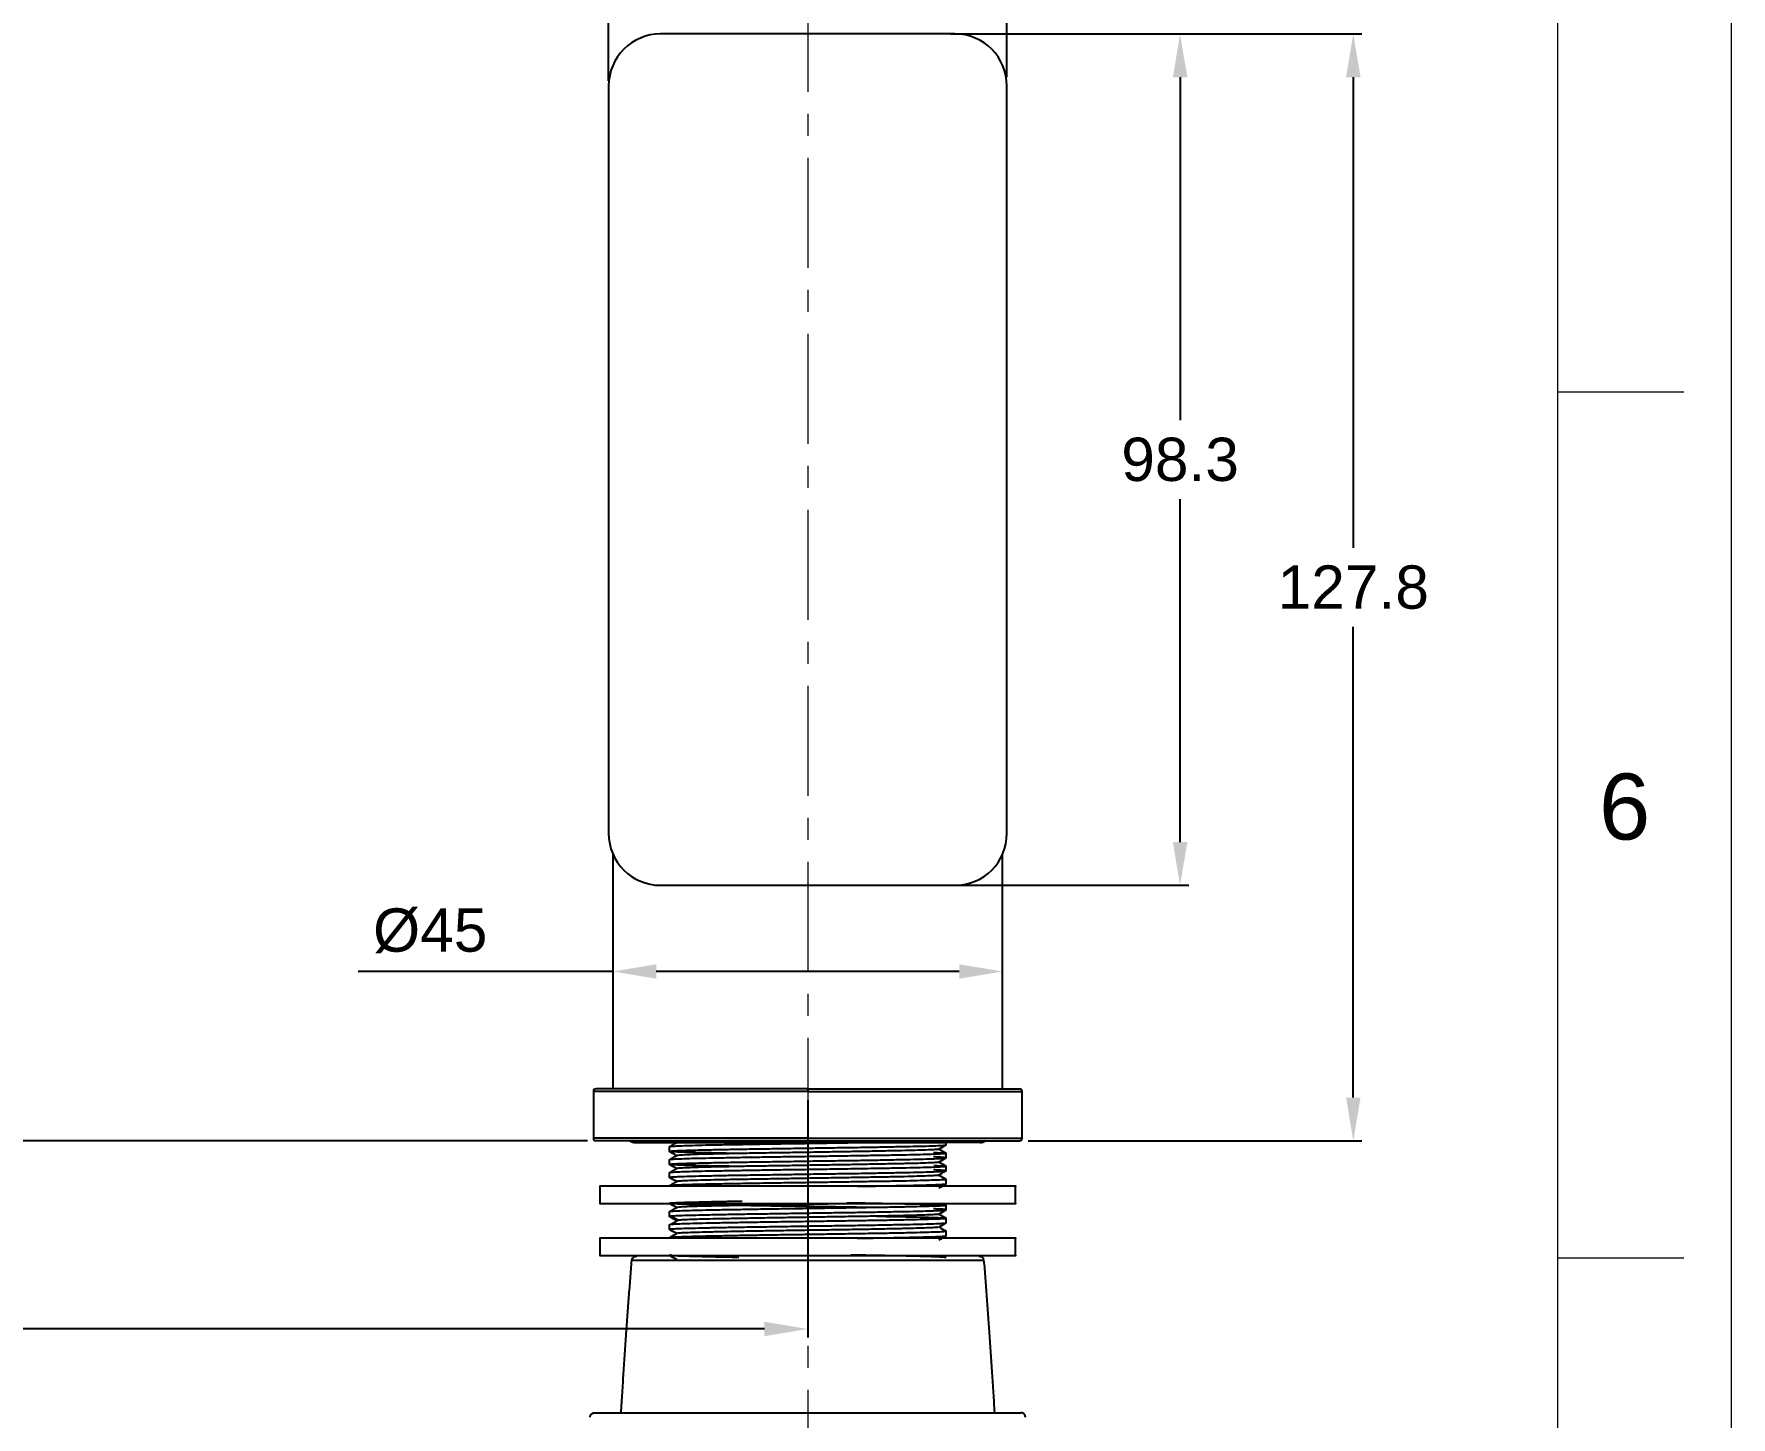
# Model space of a CAD drawing. Header units: millimetres. Extents: x 5775 to 7118, y 2756 to 3596.
# Drawn here: x 6172.6 to 6368.6, y 2957.8 to 3117.5 of the extents above; entities that cross this region are included whole.
import ezdxf

# ---------------------------------------------------------------- set-up
doc = ezdxf.new("R2010")
doc.units = ezdxf.units.MM
doc.linetypes.add('CENTERX2', pattern=[20.32, 12.7, -2.54, 2.54, -2.54])
for name, color, linetype, lineweight in [('CENTER', 1, 'CENTERX2', 15), ('DIM', 3, 'Continuous', 9), ('FORM', 7, 'Continuous', 13)]:
    doc.layers.add(name, color=color, linetype=linetype, lineweight=lineweight)
doc.styles.get("Standard").update_dxf_attribs({"font": 'arial.ttf'})
doc.dimstyles.new('사본 Standard', dxfattribs={"dimtxt": 3, "dimasz": 3, "dimexe": 1, "dimexo": 1, "dimgap": 0.8, "dimtad": 1, "dimdec": 1, "dimdsep": 46, "dimtxsty": 'Standard', "dimcen": 0.09, "dimclrd": 3, "dimclre": 3, "dimclrt": 4, "dimadec": 0, "dimazin": 0, "dimtfac": 1, "dimtdec": 1, "dimtmove": 0, "dimatfit": 3, "dimfxl": 1.25, "dimtolj": 1, "dimtzin": 0, "dimarcsym": 1})
doc.dimstyles.new('사본(2) Standard', dxfattribs={"dimtxt": 3, "dimasz": 3, "dimexe": 1, "dimexo": 1, "dimgap": 0.8, "dimtad": 1, "dimtih": 1, "dimtoh": 1, "dimdec": 1, "dimdsep": 46, "dimtxsty": 'Standard', "dimcen": 0.09, "dimclrd": 3, "dimclre": 3, "dimclrt": 4, "dimadec": 0, "dimazin": 0, "dimtfac": 1, "dimtdec": 1, "dimtmove": 0, "dimatfit": 3, "dimfxl": 1.25, "dimtolj": 1, "dimtzin": 0, "dimarcsym": 1})

# ---------------------------------------------------------------- blocks, each defined once
blk = doc.blocks.new('*D34')
at = {"layer": 'DIM', "color": 3, "linetype": 'ByBlock', "lineweight": -2, "transparency": 16777216}
for p, q in [((6278.43, 3117.49), (6305.93, 3117.49)), ((6304.93, 3112.49), (6304.93, 3072.89)), ((6304.93, 3024.19), (6304.93, 3063.78)), ((6278.43, 3019.19), (6305.93, 3019.19))]:
    blk.add_line(p, q, dxfattribs=at)
at = {"layer": 'DIM', "color": 3, "transparency": 16777216}
for points in [[(6304.1, 3112.49), (6305.77, 3112.49), (6304.93, 3117.49)], [(6304.1, 3024.19), (6305.77, 3024.19), (6304.93, 3019.19)]]:
    blk.add_solid(points, dxfattribs=at)
at = {"layer": 'DIM', "color": 4, "transparency": 16777216, "insert": (6304.93, 3068.34), "char_height": 5, "attachment_point": 5}
blk.add_mtext('\\A1;98.3', dxfattribs=at)
blk = doc.blocks.new('*D31')
at = {"layer": 'DIM', "color": 3, "linetype": 'ByBlock', "lineweight": -2, "transparency": 16777216}
for p, q in [((6305.93, 3117.49), (6325.93, 3117.49)), ((6324.93, 3112.49), (6324.93, 3058.14)), ((6324.93, 2994.69), (6324.93, 3049.03)), ((6287.38, 2989.69), (6325.93, 2989.69))]:
    blk.add_line(p, q, dxfattribs=at)
at = {"layer": 'DIM', "color": 3, "transparency": 16777216}
for points in [[(6324.1, 3112.49), (6325.77, 3112.49), (6324.93, 3117.49)], [(6324.1, 2994.69), (6325.77, 2994.69), (6324.93, 2989.69)]]:
    blk.add_solid(points, dxfattribs=at)
at = {"layer": 'DIM', "color": 4, "transparency": 16777216, "insert": (6324.93, 3053.59), "char_height": 5, "attachment_point": 5}
blk.add_mtext('\\A1;127.8', dxfattribs=at)
blk = doc.blocks.new('*D36')
at = {"layer": 'DIM', "color": 3, "linetype": 'ByBlock', "lineweight": -2, "transparency": 16777216}
for p, q in [((6238.93, 3112.09), (6238.93, 3138.49)), ((6284.93, 3112.49), (6284.93, 3138.49)), ((6243.93, 3137.49), (6279.93, 3137.49)), ((6284.93, 3137.49), (6336.75, 3137.49))]:
    blk.add_line(p, q, dxfattribs=at)
at = {"layer": 'DIM', "color": 3, "transparency": 16777216}
for points in [[(6243.93, 3138.32), (6243.93, 3136.65), (6238.93, 3137.49)], [(6279.93, 3138.32), (6279.93, 3136.65), (6284.93, 3137.49)]]:
    blk.add_solid(points, dxfattribs=at)
at = {"layer": 'DIM', "color": 4, "transparency": 16777216, "insert": (6331.07, 3142.04), "char_height": 5, "attachment_point": 5}
blk.add_mtext('\\A1;46', dxfattribs=at)
blk = doc.blocks.new('*D40')
at = {"layer": 'DIM', "color": 3, "linetype": 'ByBlock', "lineweight": -2, "transparency": 16777216}
for p, q in [((6039.54, 3209.39), (5972.7, 3209.39)), ((5973.7, 3204.39), (5973.7, 3104.09)), ((5973.7, 2994.69), (5973.7, 3094.99)), ((6236.48, 2989.69), (5972.7, 2989.69))]:
    blk.add_line(p, q, dxfattribs=at)
at = {"layer": 'DIM', "color": 3, "transparency": 16777216}
for points in [[(5972.86, 3204.39), (5974.53, 3204.39), (5973.7, 3209.39)], [(5972.86, 2994.69), (5974.53, 2994.69), (5973.7, 2989.69)]]:
    blk.add_solid(points, dxfattribs=at)
at = {"layer": 'DIM', "color": 4, "transparency": 16777216, "insert": (5973.7, 3099.54), "char_height": 5, "attachment_point": 5}
blk.add_mtext('\\A1;219.7', dxfattribs=at)
blk = doc.blocks.new('*D42')
at = {"layer": 'DIM', "color": 3, "linetype": 'ByBlock', "lineweight": -2, "transparency": 16777216}
for p, q in [((6261.93, 2994.39), (6261.93, 2966.97)), ((5979.21, 2988.69), (5979.21, 2966.97)), ((5984.21, 2967.97), (6110.09, 2967.97)), ((6256.93, 2967.97), (6131.05, 2967.97))]:
    blk.add_line(p, q, dxfattribs=at)
at = {"layer": 'DIM', "color": 3, "transparency": 16777216}
for points in [[(5984.21, 2968.8), (5984.21, 2967.13), (5979.21, 2967.97)], [(6256.93, 2968.8), (6256.93, 2967.13), (6261.93, 2967.97)]]:
    blk.add_solid(points, dxfattribs=at)
at = {"layer": 'DIM', "color": 4, "transparency": 16777216, "insert": (6120.57, 2967.97), "char_height": 5, "attachment_point": 5}
blk.add_mtext('\\A1;282.7', dxfattribs=at)
blk = doc.blocks.new('*D52')
at = {"layer": 'DIM', "color": 3, "linetype": 'ByBlock', "lineweight": -2, "transparency": 16777216}
for start, end in [(254.76762, 261.70981), (262.69233, 269.6351)]:
    blk.add_arc((6261.93, 4002.47), 785.09, start, end, dxfattribs=at)
at = {"layer": 'DIM', "color": 3, "transparency": 16777216}
for points in [[(6055.44, 3244.16), (6055.88, 3245.77), (6050.84, 3246.29)], [(6256.94, 3218.23), (6256.93, 3216.56), (6261.93, 3217.38)]]:
    blk.add_solid(points, dxfattribs=at)
at = {"layer": 'DIM', "color": 4, "transparency": 16777216, "insert": (6155.4, 3224.64), "char_height": 5, "attachment_point": 5}
blk.add_mtext('\\A1;16°', dxfattribs=at)
blk = doc.blocks.new('*D54')
at = {"layer": 'DIM', "color": 3, "linetype": 'ByBlock', "lineweight": -2, "transparency": 16777216}
for p, q in [((6239.43, 3009.24), (6210.01, 3009.24)), ((6279.43, 3009.24), (6244.43, 3009.24))]:
    blk.add_line(p, q, dxfattribs=at)
at = {"layer": 'DIM', "color": 3, "transparency": 16777216}
for points in [[(6244.43, 3010.07), (6244.43, 3008.41), (6239.43, 3009.24)], [(6279.43, 3010.07), (6279.43, 3008.41), (6284.43, 3009.24)]]:
    blk.add_solid(points, dxfattribs=at)
at = {"layer": 'DIM', "color": 4, "transparency": 16777216, "insert": (6218.33, 3013.93), "char_height": 5, "attachment_point": 5}
blk.add_mtext('\\A1;%%C45', dxfattribs=at)

msp = doc.modelspace()

# ---------------------------------------------------------------- linework, layer by layer
at = {"extrusion": (-1, -2.22045e-16, 0)}
for p, q in [((6278.93, 3117.49), (6244.93, 3117.49)), ((6238.93, 3111.49), (6238.93, 3025.19)), ((6284.93, 3025.19), (6284.93, 3111.49)), ((6239.43, 3022.79), (6239.43, 2995.69)), ((6284.43, 2995.69), (6284.43, 3022.79)), ((6244.93, 3019.19), (6278.93, 3019.19)), ((6261.93, 2995.39), (6237.18, 2995.39)), ((6237.18, 2995.39), (6237.18, 2989.99)), ((6261.93, 2995.69), (6237.48, 2995.69)), ((6261.93, 2995.69), (6261.93, 2995.39)), ((6261.93, 2995.69), (6286.38, 2995.69)), ((6261.93, 2995.39), (6286.68, 2995.39)), ((6286.68, 2989.99), (6286.68, 2995.39)), ((6261.93, 2989.99), (6237.18, 2989.99)), ((6261.93, 2989.69), (6237.48, 2989.69)), ((6242.03, 2989.49), (6261.93, 2989.49)), ((6261.93, 2989.99), (6261.93, 2989.69)), ((6261.93, 2989.99), (6286.68, 2989.99)), ((6261.93, 2989.69), (6286.38, 2989.69)), ((6261.93, 2989.69), (6261.93, 2989.49)), ((6281.83, 2989.49), (6261.93, 2989.49))]:
    msp.add_line(p, q, dxfattribs=at)
msp.add_line((6246.79, 2989.49), (6277.93, 2989.49))
for centre, radius, start, end in [((6244.93, 3111.49), 6, 90, 180), ((6278.93, 3111.49), 6, 0, 90), ((6244.93, 3025.19), 6, 180, 270), ((6278.93, 3025.19), 6, 270, 0), ((6237.48, 2995.39), 0.3, 90, 180), ((6286.38, 2995.39), 0.3, 0, 90), ((6237.48, 2989.99), 0.3, 180, 270), ((6242.03, 2990.59), 1.1, 234.9028, 270), ((6281.83, 2990.59), 1.1, 270, 305.0972), ((6286.38, 2989.99), 0.3, 270, 0)]:
    msp.add_arc(centre, radius, start, end)
for points, degree in [([(6277.93, 2989.49), (6261.93, 2989.49), (6245.93, 2989.49)], 2), ([(6245.93, 2988.99), (6245.93, 2988.73), (6245.93, 2988.47)], 2), ([(6245.94, 2988.99), (6246.22, 2989.16), (6246.51, 2989.32), (6246.79, 2989.49)], 3), ([(6277.93, 2989.22), (6277.64, 2989.05), (6277.36, 2988.89), (6277.07, 2988.72)], 3), ([(6277.93, 2989.22), (6277.93, 2989.36), (6277.93, 2989.49)], 2), ([(6245.93, 2987.49), (6245.93, 2987.23), (6245.93, 2986.97)], 2), ([(6246.79, 2987.97), (6246.51, 2988.14), (6246.22, 2988.3), (6245.94, 2988.47)], 3), ([(6245.94, 2987.49), (6246.22, 2987.66), (6246.51, 2987.82), (6246.79, 2987.99)], 3), ([(6277.07, 2988.74), (6277.36, 2988.57), (6277.64, 2988.41), (6277.93, 2988.24)], 3), ([(6277.93, 2987.72), (6277.64, 2987.55), (6277.36, 2987.39), (6277.07, 2987.23)], 3), ([(6277.09, 2987.23), (6277.37, 2987.07), (6277.65, 2986.91), (6277.93, 2986.74)], 3), ([(6277.93, 2987.72), (6277.93, 2987.98), (6277.93, 2988.24)], 2), ([(6245.93, 2985.99), (6245.93, 2985.73), (6245.93, 2985.47)], 2), ([(6246.79, 2986.48), (6246.51, 2986.64), (6246.22, 2986.8), (6245.94, 2986.97)], 3), ([(6245.94, 2985.99), (6246.22, 2986.16), (6246.51, 2986.32), (6246.79, 2986.49)], 3), ([(6246.79, 2984.98), (6246.51, 2985.14), (6246.22, 2985.3), (6245.94, 2985.47)], 3), ([(6277.07, 2985.74), (6277.36, 2985.57), (6277.64, 2985.41), (6277.93, 2985.24)], 3), ([(6277.93, 2986.22), (6277.93, 2986.48), (6277.93, 2986.74)], 2), ([(6277.93, 2984.72), (6277.93, 2984.98), (6277.93, 2985.24)], 2), ([(6237.93, 2984.44), (6237.93, 2983.44), (6237.93, 2982.44)], 2), ([(6245.93, 2984.49), (6245.93, 2984.46), (6245.93, 2984.44)], 2), ([(6245.94, 2984.49), (6246.22, 2984.66), (6246.51, 2984.82), (6246.79, 2984.99)], 3), ([(6277.93, 2984.72), (6277.64, 2984.55), (6277.36, 2984.39), (6277.07, 2984.22)], 3), ([(6277.93, 2984.72), (6277.93, 2984.73), (6277.93, 2984.73), (6277.93, 2984.73)], 3), ([(6285.93, 2982.44), (6285.93, 2983.44), (6285.93, 2984.44)], 2), ([(6245.93, 2981.49), (6245.93, 2981.23), (6245.93, 2980.97)], 2), ([(6246.79, 2981.98), (6246.51, 2982.14), (6246.22, 2982.3), (6245.94, 2982.47)], 3), ([(6245.94, 2981.49), (6246.22, 2981.66), (6246.51, 2981.82), (6246.79, 2981.99)], 3), ([(6277.05, 2981.22), (6277, 2981.2), (6276.76, 2981.18), (6276.01, 2981.14), (6274.9, 2981.1), (6273.44, 2981.06), (6271.69, 2981.02), (6269.68, 2980.98), (6267.47, 2980.95), (6265.11, 2980.91), (6262.66, 2980.87), (6260.22, 2980.83), (6257.8, 2980.79), (6255.48, 2980.75), (6253.33, 2980.71), (6251.4, 2980.67), (6249.78, 2980.64), (6248.46, 2980.6), (6247.49, 2980.56), (6247.1, 2980.53), (6246.97, 2980.52)], 3), ([(6277.93, 2981.72), (6277.64, 2981.55), (6277.36, 2981.39), (6277.07, 2981.23)], 3), ([(6277.07, 2981.24), (6277.36, 2981.07), (6277.64, 2980.91), (6277.93, 2980.74)], 3), ([(6277.63, 2982.42), (6277.73, 2982.36), (6277.83, 2982.3), (6277.93, 2982.24)], 3), ([(6277.93, 2981.72), (6277.93, 2981.98), (6277.93, 2982.24)], 2), ([(6245.93, 2979.99), (6245.93, 2979.73), (6245.93, 2979.47)], 2), ([(6246.76, 2980.49), (6246.49, 2980.65), (6246.21, 2980.81), (6245.94, 2980.97)], 3), ([(6245.94, 2979.99), (6245.99, 2980.02), (6246.04, 2980.05), (6246.1, 2980.08)], 3), ([(6246.79, 2978.97), (6246.51, 2979.14), (6246.22, 2979.3), (6245.94, 2979.47)], 3), ([(6246.02, 2981), (6246.05, 2981), (6246.09, 2981.01), (6246.13, 2981.01)], 3), ([(6246.13, 2980.03), (6246.09, 2980.02), (6246.05, 2980.02), (6246.02, 2980.01)], 3), ([(6246.97, 2980.52), (6246.55, 2980.77), (6246.13, 2981.01)], 2), ([(6277.93, 2980.74), (6277.93, 2980.73), (6277.8, 2980.7), (6277.21, 2980.66), (6276.24, 2980.63), (6274.93, 2980.59), (6273.32, 2980.55), (6271.38, 2980.51), (6269.21, 2980.48), (6266.89, 2980.44), (6264.46, 2980.4), (6261.97, 2980.36), (6259.44, 2980.33), (6257, 2980.29), (6254.67, 2980.25), (6252.5, 2980.21), (6250.58, 2980.18), (6248.95, 2980.14), (6247.63, 2980.1), (6246.65, 2980.06), (6246.26, 2980.04), (6246.13, 2980.03)], 3), ([(6246.97, 2980.52), (6246.55, 2980.27), (6246.13, 2980.03)], 2), ([(6246.97, 2980.52), (6246.87, 2980.51), (6246.81, 2980.5), (6246.79, 2980.49)], 3), ([(6276.99, 2979.71), (6276.9, 2979.69), (6276.59, 2979.67), (6275.74, 2979.63), (6274.52, 2979.59), (6272.96, 2979.55), (6271.13, 2979.51), (6269.07, 2979.47), (6266.78, 2979.43), (6264.37, 2979.39), (6261.9, 2979.36), (6259.44, 2979.32), (6257.04, 2979.28), (6254.79, 2979.24), (6252.71, 2979.2), (6250.86, 2979.16), (6249.32, 2979.12), (6248.1, 2979.08), (6247.27, 2979.05), (6246.96, 2979.02), (6246.87, 2979.01)], 3), ([(6277.93, 2980.22), (6277.64, 2980.05), (6277.36, 2979.89), (6277.07, 2979.72)], 3), ([(6277.07, 2979.74), (6277.36, 2979.57), (6277.64, 2979.41), (6277.93, 2979.24)], 3), ([(6277.93, 2980.22), (6277.93, 2980.48), (6277.93, 2980.74)], 2), ([(6277.93, 2978.72), (6277.93, 2978.98), (6277.93, 2979.24)], 2), ([(6237.93, 2978.44), (6237.93, 2977.44), (6237.93, 2976.44)], 2), ([(6245.94, 2978.49), (6246.22, 2978.66), (6246.51, 2978.82), (6246.79, 2978.99)], 3), ([(6246.81, 2978.97), (6246.81, 2978.97), (6246.81, 2978.97), (6246.81, 2978.97)], 3), ([(6277.93, 2978.72), (6277.64, 2978.55), (6277.36, 2978.39), (6277.07, 2978.23)], 3), ([(6285.93, 2976.44), (6285.93, 2977.44), (6285.93, 2978.44)], 2), ([(6246.79, 2975.98), (6246.51, 2976.14), (6246.22, 2976.3), (6245.94, 2976.47)], 3), ([(6277.6, 2976.44), (6277.71, 2976.37), (6277.82, 2976.31), (6277.93, 2976.24)], 3)]:
    msp.add_open_spline(points, degree=degree)
for points, knots in [([(6245.93, 2988.47), (6245.93, 2988.49), (6246.07, 2988.51), (6246.65, 2988.55), (6247.61, 2988.59), (6248.89, 2988.62), (6250.52, 2988.66), (6252.44, 2988.7), (6254.57, 2988.74), (6256.89, 2988.77), (6259.32, 2988.81), (6261.87, 2988.85), (6264.42, 2988.89), (6266.86, 2988.92), (6269.19, 2988.96), (6271.37, 2989), (6273.32, 2989.04), (6274.95, 2989.07), (6276.25, 2989.11), (6277.21, 2989.15), (6277.77, 2989.18), (6277.91, 2989.21), (6277.93, 2989.22)], [-50.421246, -50.421246, -50.421246, -50.421246, -47.900184, -45.379122, -42.858059, -40.336997, -37.815935, -35.294872, -32.77381, -30.252748, -27.731685, -25.210623, -22.689561, -20.168498, -17.647436, -15.126374, -12.605312, -10.084249, -7.563187, -5.042125, -2.521062, -0.423101, -0.423101, -0.423101, -0.423101]), ([(6269.9, 2989.49), (6269.66, 2989.48), (6268.68, 2989.47), (6266.88, 2989.44), (6264.45, 2989.4), (6261.95, 2989.36), (6259.42, 2989.33), (6256.97, 2989.29), (6254.64, 2989.25), (6252.47, 2989.21), (6250.55, 2989.18), (6248.9, 2989.14), (6247.61, 2989.1), (6246.64, 2989.06), (6246.1, 2989.03), (6245.96, 2989), (6245.94, 2988.99)], [16.827129, 16.827129, 16.827129, 16.827129, 17.647453, 20.168517, 22.689582, 25.210647, 27.731711, 30.252776, 32.773841, 35.294905, 37.81597, 40.337035, 42.858099, 45.379164, 47.900228, 49.995492, 49.995492, 49.995492, 49.995492]), ([(6245.93, 2986.97), (6245.93, 2986.99), (6246.06, 2987.01), (6246.66, 2987.05), (6247.61, 2987.09), (6248.91, 2987.12), (6250.54, 2987.16), (6252.47, 2987.2), (6254.64, 2987.24), (6256.95, 2987.27), (6259.38, 2987.31), (6261.93, 2987.35), (6264.48, 2987.39), (6266.92, 2987.42), (6269.22, 2987.46), (6271.39, 2987.5), (6273.33, 2987.54), (6274.96, 2987.58), (6276.26, 2987.61), (6277.21, 2987.65), (6277.77, 2987.68), (6277.91, 2987.71), (6277.93, 2987.72)], [-50.421304, -50.421304, -50.421304, -50.421304, -47.900239, -45.379173, -42.858108, -40.337043, -37.815978, -35.294913, -32.773847, -30.252782, -27.731717, -25.210652, -22.689587, -20.168521, -17.647456, -15.126391, -12.605326, -10.084261, -7.563196, -5.04213, -2.521065, -0.40989, -0.40989, -0.40989, -0.40989]), ([(6253.98, 2988.22), (6253.48, 2988.23), (6252.27, 2988.25), (6250.54, 2988.29), (6248.91, 2988.33), (6247.62, 2988.36), (6246.65, 2988.4), (6246.1, 2988.44), (6245.96, 2988.46), (6245.94, 2988.47)], [-16.865007, -16.865007, -16.865007, -16.865007, -15.126383, -12.605319, -10.084255, -7.563191, -5.042128, -2.521064, -0.420518, -0.420518, -0.420518, -0.420518]), ([(6277.93, 2988.24), (6277.93, 2988.23), (6277.8, 2988.2), (6277.21, 2988.16), (6276.25, 2988.13), (6274.96, 2988.09), (6273.33, 2988.05), (6271.38, 2988.01), (6269.2, 2987.98), (6266.87, 2987.94), (6264.45, 2987.9), (6261.91, 2987.86), (6259.38, 2987.83), (6256.94, 2987.79), (6254.62, 2987.75), (6252.47, 2987.71), (6250.53, 2987.67), (6248.89, 2987.64), (6247.6, 2987.6), (6246.64, 2987.56), (6246.1, 2987.53), (6245.96, 2987.5), (6245.94, 2987.49)], [-50.421301, -50.421301, -50.421301, -50.421301, -47.900236, -45.379171, -42.858106, -40.337041, -37.815976, -35.294911, -32.773845, -30.25278, -27.731715, -25.21065, -22.689585, -20.16852, -17.647455, -15.12639, -12.605325, -10.08426, -7.563195, -5.04213, -2.521065, -0.411342, -0.411342, -0.411342, -0.411342]), ([(6277.06, 2987.22), (6277.02, 2987.21), (6276.82, 2987.18), (6276.11, 2987.14), (6275.02, 2987.1), (6273.59, 2987.06), (6271.88, 2987.03), (6269.92, 2986.99), (6267.7, 2986.95), (6265.34, 2986.91), (6262.88, 2986.87), (6260.41, 2986.83), (6257.98, 2986.79), (6255.67, 2986.76), (6253.52, 2986.72), (6251.58, 2986.68), (6249.92, 2986.64), (6248.57, 2986.6), (6247.57, 2986.56), (6246.97, 2986.52), (6246.81, 2986.5), (6246.79, 2986.49)], [298.349047, 298.349047, 298.349047, 298.349047, 300.814742, 303.280436, 305.746131, 308.211825, 310.67752, 313.143215, 315.608909, 318.074604, 320.540298, 323.005993, 325.471688, 327.937382, 330.403077, 332.868771, 335.334466, 337.800161, 340.265855, 342.73155, 344.96867, 344.96867, 344.96867, 344.96867]), ([(6277.07, 2988.72), (6277.05, 2988.71), (6276.91, 2988.69), (6276.33, 2988.65), (6275.35, 2988.61), (6274.02, 2988.58), (6272.37, 2988.54), (6270.44, 2988.5), (6268.28, 2988.46), (6265.96, 2988.42), (6263.53, 2988.38), (6261.1, 2988.34), (6258.65, 2988.3), (6256.29, 2988.27), (6254.07, 2988.23), (6252.07, 2988.19), (6250.34, 2988.15), (6248.9, 2988.11), (6247.79, 2988.07), (6247.07, 2988.03), (6246.85, 2988.01), (6246.81, 2987.99)], [202.54655, 202.54655, 202.54655, 202.54655, 204.652652, 207.118347, 209.584041, 212.049736, 214.515431, 216.981125, 219.44682, 221.912514, 224.378209, 226.843904, 229.309598, 231.775293, 234.240987, 236.706682, 239.172377, 241.638071, 244.103766, 246.56946, 249.035155, 249.035155, 249.035155, 249.035155]), ([(6276.44, 2988.34), (6276.72, 2988.33), (6277.27, 2988.31), (6277.77, 2988.28), (6277.91, 2988.25), (6277.93, 2988.24)], [43.391328, 43.391328, 43.391328, 43.391328, 45.37915, 47.900214, 50.004066, 50.004066, 50.004066, 50.004066]), ([(6277.93, 2987.72), (6277.93, 2987.74), (6277.8, 2987.76), (6277.26, 2987.8), (6276.72, 2987.82), (6276.46, 2987.83)], [-50.421276, -50.421276, -50.421276, -50.421276, -47.900212, -45.379148, -43.453438, -43.453438, -43.453438, -43.453438]), ([(6245.93, 2985.47), (6245.93, 2985.49), (6246.06, 2985.51), (6246.65, 2985.55), (6247.62, 2985.59), (6248.91, 2985.62), (6250.54, 2985.66), (6252.49, 2985.7), (6254.67, 2985.74), (6256.99, 2985.77), (6259.42, 2985.81), (6261.95, 2985.85), (6264.49, 2985.89), (6266.93, 2985.92), (6269.25, 2985.96), (6271.4, 2986), (6273.34, 2986.04), (6274.97, 2986.08), (6276.27, 2986.11), (6277.23, 2986.15), (6277.77, 2986.19), (6277.91, 2986.21), (6277.93, 2986.22)], [-50.421303, -50.421303, -50.421303, -50.421303, -47.900238, -45.379173, -42.858107, -40.337042, -37.815977, -35.294912, -32.773847, -30.252782, -27.731717, -25.210651, -22.689586, -20.168521, -17.647456, -15.126391, -12.605326, -10.084261, -7.563195, -5.04213, -2.521065, -0.418806, -0.418806, -0.418806, -0.418806]), ([(6253.97, 2986.72), (6253.67, 2986.73), (6252.74, 2986.75), (6251.27, 2986.77), (6249.69, 2986.81), (6248.36, 2986.84), (6247.3, 2986.87), (6246.52, 2986.91), (6246.07, 2986.94), (6245.96, 2986.96), (6245.94, 2986.97)], [-16.831119, -16.831119, -16.831119, -16.831119, -15.797889, -13.541048, -11.284206, -9.027365, -6.770524, -4.513683, -2.256841, -0.411336, -0.411336, -0.411336, -0.411336]), ([(6277.93, 2986.74), (6277.93, 2986.73), (6277.8, 2986.7), (6277.21, 2986.66), (6276.26, 2986.63), (6274.96, 2986.59), (6273.33, 2986.55), (6271.39, 2986.51), (6269.22, 2986.48), (6266.91, 2986.44), (6264.48, 2986.4), (6261.93, 2986.36), (6259.39, 2986.33), (6256.95, 2986.29), (6254.64, 2986.25), (6252.48, 2986.21), (6250.54, 2986.18), (6248.91, 2986.14), (6247.61, 2986.1), (6246.65, 2986.06), (6246.1, 2986.03), (6245.96, 2986), (6245.94, 2985.99)], [-50.421307, -50.421307, -50.421307, -50.421307, -47.900242, -45.379177, -42.858111, -40.337046, -37.81598, -35.294915, -32.77385, -30.252784, -27.731719, -25.210654, -22.689588, -20.168523, -17.647458, -15.126392, -12.605327, -10.084261, -7.563196, -5.042131, -2.521065, -0.422744, -0.422744, -0.422744, -0.422744]), ([(6277.93, 2985.24), (6277.93, 2985.23), (6277.8, 2985.2), (6277.22, 2985.16), (6276.26, 2985.13), (6274.98, 2985.09), (6273.35, 2985.05), (6271.43, 2985.01), (6269.3, 2984.98), (6266.98, 2984.94), (6264.55, 2984.9), (6262, 2984.86), (6259.45, 2984.83), (6257.01, 2984.79), (6254.68, 2984.75), (6252.49, 2984.71), (6250.55, 2984.68), (6248.92, 2984.64), (6247.62, 2984.6), (6246.65, 2984.56), (6246.1, 2984.53), (6245.96, 2984.5), (6245.94, 2984.49)], [-50.42125, -50.42125, -50.42125, -50.42125, -47.900188, -45.379125, -42.858063, -40.337, -37.815938, -35.294875, -32.773813, -30.25275, -27.731688, -25.210625, -22.689563, -20.1685, -17.647438, -15.126375, -12.605313, -10.08425, -7.563188, -5.042125, -2.521063, -0.423333, -0.423333, -0.423333, -0.423333]), ([(6277.01, 2985.71), (6276.93, 2985.7), (6276.64, 2985.67), (6275.82, 2985.63), (6274.63, 2985.59), (6273.11, 2985.55), (6271.3, 2985.51), (6269.24, 2985.48), (6266.98, 2985.44), (6264.63, 2985.4), (6262.2, 2985.36), (6259.73, 2985.32), (6257.32, 2985.28), (6255.02, 2985.24), (6252.94, 2985.21), (6251.09, 2985.17), (6249.51, 2985.13), (6248.26, 2985.09), (6247.36, 2985.05), (6246.91, 2985.02), (6246.81, 2985), (6246.79, 2984.99)], [32.05403, 32.05403, 32.05403, 32.05403, 34.519725, 36.985419, 39.451114, 41.916809, 44.382503, 46.848198, 49.313892, 51.779587, 54.245282, 56.710976, 59.176671, 61.642365, 64.10806, 66.573755, 69.039449, 71.505144, 73.970839, 76.436533, 77.979022, 77.979022, 77.979022, 77.979022]), ([(6277.93, 2986.22), (6277.93, 2986.24), (6277.81, 2986.26), (6277.27, 2986.3), (6276.72, 2986.32), (6276.44, 2986.33)], [-32.349605, -32.349605, -32.349605, -32.349605, -29.861174, -27.372743, -25.374473, -25.374473, -25.374473, -25.374473]), ([(6276.48, 2986.84), (6276.74, 2986.83), (6277.27, 2986.81), (6277.77, 2986.78), (6277.91, 2986.75), (6277.93, 2986.74)], [-6.914123, -6.914123, -6.914123, -6.914123, -5.042132, -2.521066, -0.422333, -0.422333, -0.422333, -0.422333]), ([(6277.93, 2986.22), (6277.84, 2986.16), (6277.74, 2986.11), (6277.65, 2986.06), (6277.46, 2985.95), (6277.27, 2985.84), (6277.07, 2985.72)], [0.1000797, 0.1000797, 0.1000797, 0.1000797, 0.4207892, 0.4207892, 0.4207892, 1.0872014, 1.0872014, 1.0872014, 1.0872014]), ([(6267.64, 2984.44), (6268.17, 2984.44), (6269.46, 2984.47), (6271.39, 2984.5), (6273.32, 2984.54), (6274.96, 2984.58), (6276.25, 2984.61), (6277.22, 2984.65), (6277.77, 2984.68), (6277.91, 2984.71), (6277.93, 2984.72)], [31.069591, 31.069591, 31.069591, 31.069591, 32.773839, 35.294903, 37.815968, 40.337032, 42.858097, 45.379161, 47.900226, 49.947423, 49.947423, 49.947423, 49.947423]), ([(6245.93, 2982.47), (6245.93, 2982.49), (6246.06, 2982.51), (6246.66, 2982.55), (6247.63, 2982.59), (6248.92, 2982.62), (6250.54, 2982.66), (6252.36, 2982.7), (6253.7, 2982.72), (6254.34, 2982.73)], [-50.421323, -50.421323, -50.421323, -50.421323, -47.900257, -45.379191, -42.858125, -40.337059, -37.815993, -35.294926, -33.111654, -33.111654, -33.111654, -33.111654]), ([(6269.53, 2981.98), (6269.44, 2981.98), (6268.61, 2982), (6266.97, 2982.02), (6264.53, 2982.06), (6262.02, 2982.1), (6259.52, 2982.14), (6257.06, 2982.17), (6254.72, 2982.21), (6252.52, 2982.25), (6250.57, 2982.29), (6248.94, 2982.32), (6247.63, 2982.36), (6246.65, 2982.4), (6246.09, 2982.44), (6245.96, 2982.46), (6245.94, 2982.47)], [-33.084681, -33.084681, -33.084681, -33.084681, -32.773853, -30.252787, -27.731722, -25.210656, -22.68959, -20.168525, -17.647459, -15.126394, -12.605328, -10.084262, -7.563197, -5.042131, -2.521066, -0.413243, -0.413243, -0.413243, -0.413243]), ([(6277.93, 2982.24), (6277.93, 2982.23), (6277.8, 2982.2), (6277.21, 2982.16), (6276.24, 2982.13), (6274.95, 2982.09), (6273.32, 2982.05), (6271.42, 2982.01), (6269.26, 2981.98), (6266.94, 2981.94), (6264.51, 2981.9), (6262, 2981.86), (6259.5, 2981.83), (6257.04, 2981.79), (6254.7, 2981.75), (6252.51, 2981.71), (6250.58, 2981.68), (6248.93, 2981.64), (6247.63, 2981.6), (6246.65, 2981.56), (6246.1, 2981.53), (6245.96, 2981.5), (6245.94, 2981.49)], [-50.421321, -50.421321, -50.421321, -50.421321, -47.900255, -45.379189, -42.858123, -40.337057, -37.815991, -35.294925, -32.773859, -30.252793, -27.731727, -25.210661, -22.689595, -20.168528, -17.647462, -15.126396, -12.60533, -10.084264, -7.563198, -5.042132, -2.521066, -0.426303, -0.426303, -0.426303, -0.426303]), ([(6246.13, 2981.01), (6246.26, 2981.02), (6246.65, 2981.05), (6247.63, 2981.09), (6248.94, 2981.12), (6250.55, 2981.16), (6252.46, 2981.2), (6254.6, 2981.24), (6256.92, 2981.27), (6259.35, 2981.31), (6261.87, 2981.35), (6264.37, 2981.39), (6266.82, 2981.42), (6269.16, 2981.46), (6271.35, 2981.5), (6273.3, 2981.54), (6274.93, 2981.57), (6276.24, 2981.61), (6277.21, 2981.65), (6277.77, 2981.69), (6277.91, 2981.71), (6277.93, 2981.72)], [-47.899997, -47.899997, -47.899997, -47.899997, -45.378945, -42.857892, -40.33684, -37.815787, -35.294735, -32.773682, -30.25263, -27.731577, -25.210525, -22.689472, -20.16842, -17.647367, -15.126315, -12.605262, -10.08421, -7.563157, -5.042105, -2.521052, -0.421692, -0.421692, -0.421692, -0.421692]), ([(6266.42, 2982.43), (6266.19, 2982.42), (6265.17, 2982.41), (6263.3, 2982.38), (6260.83, 2982.34), (6258.38, 2982.3), (6256.03, 2982.26), (6253.85, 2982.22), (6251.87, 2982.18), (6250.16, 2982.15), (6248.76, 2982.11), (6247.71, 2982.07), (6247.02, 2982.03), (6246.83, 2982), (6246.8, 2981.99)], [240.917602, 240.917602, 240.917602, 240.917602, 241.638073, 244.103767, 246.569462, 249.035157, 251.500851, 253.966546, 256.43224, 258.897935, 261.36363, 263.829324, 266.295019, 268.760713, 268.760713, 268.760713, 268.760713]), ([(6266.45, 2982.54), (6266.56, 2982.54), (6267.48, 2982.53), (6269.15, 2982.5), (6271.35, 2982.46), (6273.3, 2982.43), (6274.93, 2982.39), (6276.24, 2982.35), (6277.22, 2982.31), (6277.77, 2982.28), (6277.91, 2982.25), (6277.93, 2982.24)], [29.894849, 29.894849, 29.894849, 29.894849, 30.252789, 32.773855, 35.294921, 37.815987, 40.337052, 42.858118, 45.379184, 47.90025, 50.006611, 50.006611, 50.006611, 50.006611]), ([(6277.93, 2981.72), (6277.93, 2981.74), (6277.8, 2981.76), (6277.26, 2981.8), (6276.72, 2981.82), (6276.45, 2981.83)], [-50.421312, -50.421312, -50.421312, -50.421312, -47.900247, -45.379181, -43.477918, -43.477918, -43.477918, -43.477918]), ([(6245.93, 2979.47), (6245.93, 2979.49), (6246.07, 2979.51), (6246.65, 2979.55), (6247.61, 2979.59), (6248.89, 2979.62), (6250.52, 2979.66), (6252.44, 2979.7), (6254.58, 2979.74), (6256.89, 2979.77), (6259.33, 2979.81), (6261.88, 2979.85), (6264.42, 2979.89), (6266.86, 2979.92), (6269.19, 2979.96), (6271.38, 2980), (6273.32, 2980.04), (6274.95, 2980.07), (6276.25, 2980.11), (6277.21, 2980.15), (6277.77, 2980.19), (6277.91, 2980.21), (6277.93, 2980.22)], [-50.42125, -50.42125, -50.42125, -50.42125, -47.900188, -45.379125, -42.858063, -40.337, -37.815938, -35.294875, -32.773813, -30.25275, -27.731688, -25.210625, -22.689563, -20.1685, -17.647438, -15.126375, -12.605313, -10.08425, -7.563188, -5.042125, -2.521063, -0.424749, -0.424749, -0.424749, -0.424749]), ([(6246.33, 2980.92), (6246.25, 2980.93), (6246.05, 2980.94), (6245.96, 2980.96), (6245.94, 2980.97)], [46.825263, 46.825263, 46.825263, 46.825263, 47.900185, 49.996853, 49.996853, 49.996853, 49.996853]), ([(6277.93, 2979.24), (6277.93, 2979.23), (6277.8, 2979.2), (6277.21, 2979.16), (6276.25, 2979.13), (6274.96, 2979.09), (6273.33, 2979.05), (6271.38, 2979.01), (6269.2, 2978.98), (6266.88, 2978.94), (6264.45, 2978.9), (6261.91, 2978.86), (6259.37, 2978.83), (6256.94, 2978.79), (6254.62, 2978.75), (6252.47, 2978.71), (6250.53, 2978.67), (6248.9, 2978.64), (6247.6, 2978.6), (6246.64, 2978.56), (6246.1, 2978.53), (6245.96, 2978.5), (6245.94, 2978.49)], [-50.421305, -50.421305, -50.421305, -50.421305, -47.900239, -45.379174, -42.858109, -40.337044, -37.815978, -35.294913, -32.773848, -30.252783, -27.731717, -25.210652, -22.689587, -20.168522, -17.647457, -15.126391, -12.605326, -10.084261, -7.563196, -5.04213, -2.521065, -0.410662, -0.410662, -0.410662, -0.410662]), ([(6269.9, 2980.99), (6270.39, 2980.98), (6271.59, 2980.96), (6273.3, 2980.93), (6274.94, 2980.89), (6276.24, 2980.85), (6277.22, 2980.81), (6277.77, 2980.78), (6277.91, 2980.75), (6277.93, 2980.74)], [-16.816006, -16.816006, -16.816006, -16.816006, -15.126394, -12.605328, -10.084262, -7.563197, -5.042131, -2.521066, -0.420512, -0.420512, -0.420512, -0.420512]), ([(6267.64, 2978.44), (6268.17, 2978.44), (6269.45, 2978.47), (6271.39, 2978.5), (6273.33, 2978.54), (6274.96, 2978.58), (6276.26, 2978.61), (6277.21, 2978.65), (6277.77, 2978.69), (6277.91, 2978.71), (6277.93, 2978.72)], [31.052832, 31.052832, 31.052832, 31.052832, 32.773853, 35.294919, 37.815985, 40.33705, 42.858116, 45.379182, 47.900247, 50.005532, 50.005532, 50.005532, 50.005532]), ([(6241.61, 2975.89), (6241.61, 2975.94), (6241.62, 2975.98), (6241.64, 2976.03), (6241.66, 2976.08), (6241.69, 2976.13), (6241.73, 2976.17), (6241.76, 2976.21), (6241.81, 2976.25), (6241.86, 2976.29), (6241.91, 2976.32), (6241.97, 2976.35), (6242.04, 2976.36), (6242.09, 2976.38), (6242.14, 2976.38), (6242.19, 2976.38)], [0, 0, 0, 0, 0.1432172, 0.1432172, 0.1432172, 0.311237, 0.311237, 0.311237, 0.4904467, 0.4904467, 0.4904467, 0.686095, 0.686095, 0.686095, 0.8436884, 0.8436884, 0.8436884, 0.8436884]), ([(6245.94, 2976.48), (6245.96, 2976.49), (6246.03, 2976.5), (6246.14, 2976.51), (6246.14, 2976.51)], [0.468653, 0.468653, 0.468653, 0.468653, 2.521065, 2.58928, 2.58928, 2.58928, 2.58928]), ([(6253.95, 2976.22), (6253.45, 2976.23), (6252.27, 2976.25), (6250.53, 2976.29), (6248.89, 2976.33), (6247.6, 2976.36), (6246.64, 2976.4), (6246.1, 2976.44), (6245.96, 2976.46), (6245.94, 2976.47)], [33.56164, 33.56164, 33.56164, 33.56164, 35.294897, 37.815961, 40.337025, 42.858089, 45.379153, 47.900217, 50.008165, 50.008165, 50.008165, 50.008165]), ([(6266.9, 2976.54), (6267.69, 2976.53), (6269.22, 2976.5), (6271.39, 2976.46), (6273.33, 2976.43), (6274.96, 2976.39), (6276.25, 2976.35), (6277.21, 2976.31), (6277.77, 2976.28), (6277.91, 2976.25), (6277.93, 2976.24)], [30.27235, 30.27235, 30.27235, 30.27235, 32.773832, 35.294896, 37.81596, 40.337024, 42.858088, 45.379152, 47.900216, 49.998281, 49.998281, 49.998281, 49.998281]), ([(6281.68, 2976.38), (6281.73, 2976.38), (6281.78, 2976.38), (6281.83, 2976.36), (6281.9, 2976.35), (6281.96, 2976.32), (6282.02, 2976.28), (6282.07, 2976.24), (6282.13, 2976.2), (6282.16, 2976.14), (6282.2, 2976.09), (6282.23, 2976.03), (6282.25, 2975.97)], [0, 0, 0, 0, 0.155579, 0.155579, 0.155579, 0.3619061, 0.3619061, 0.3619061, 0.5695643, 0.5695643, 0.5695643, 0.7648052, 0.7648052, 0.7648052, 0.7648052])]:
    msp.add_open_spline(points, degree=3, knots=knots)
for points, weights, knots in [([(6285.93, 2984.44), (6285.93, 2984.44), (6261.93, 2984.44), (6237.93, 2984.44), (6237.93, 2984.44)], [1, 0.707106781187, 1, 0.707106781187, 1], [-75.398224, -75.398224, -75.398224, -37.699112, -37.699112, 0, 0, 0]), ([(6237.93, 2982.44), (6237.93, 2982.44), (6261.93, 2982.44), (6285.93, 2982.44), (6285.93, 2982.44)], [1, 0.707106781187, 1, 0.707106781187, 1], [-75.398224, -75.398224, -75.398224, -37.699112, -37.699112, 0, 0, 0]), ([(6285.93, 2978.44), (6285.93, 2978.44), (6261.93, 2978.44), (6237.93, 2978.44), (6237.93, 2978.44)], [1, 0.707106781187, 1, 0.707106781187, 1], [-75.398224, -75.398224, -75.398224, -37.699112, -37.699112, 0, 0, 0]), ([(6237.93, 2976.44), (6237.93, 2976.44), (6261.93, 2976.44), (6285.93, 2976.44), (6285.93, 2976.44)], [1, 0.707106781187, 1, 0.707106781187, 1], [-75.398224, -75.398224, -75.398224, -37.699112, -37.699112, 0, 0, 0]), ([(6282.26, 2975.89), (6276.41, 2975.89), (6261.93, 2975.89), (6247.46, 2975.89), (6241.61, 2975.89)], [1, 0.837843470874, 1, 0.837843470874, 1], [0, 0, 0, 25.661551, 25.661551, 51.323101, 51.323101, 51.323101]), ([(6236.8, 2957.8), (6236.81, 2958), (6236.95, 2958.15), (6237.1, 2958.29), (6237.31, 2958.29)], [0.995895694351, 0.853553390593, 0.853553390593, 0.853553390593, 1], [0.0058748, 0.0058748, 0.0058748, 0.4162846, 0.4162846, 0.8325693, 0.8325693, 0.8325693]), ([(6237.31, 2958.29), (6237.31, 2958.29), (6261.93, 2958.29), (6286.56, 2958.29), (6286.56, 2958.29)], [1, 0.707106781187, 1, 0.707106781187, 1], [-116.054359, -116.054359, -116.054359, -77.369573, -77.369573, -38.684786, -38.684786, -38.684786]), ([(6287.06, 2957.8), (6287.06, 2958), (6286.92, 2958.15), (6286.77, 2958.29), (6286.56, 2958.29)], [0.995895694351, 0.853553390593, 0.853553390593, 0.853553390593, 1], [0.0058748, 0.0058748, 0.0058748, 0.4162846, 0.4162846, 0.8325693, 0.8325693, 0.8325693])]:
    msp.add_rational_spline(points, weights, degree=2, knots=knots)
for points, weights in [([(6240.38, 2958.29), (6240.92, 2967.35), (6241.61, 2975.89)], [0.885204992467, 0.875321584899, 0.868524332197]), ([(6282.26, 2975.89), (6282.94, 2967.35), (6283.49, 2958.29)], [0.868524332197, 0.875321584899, 0.885204992467])]:
    msp.add_rational_spline(points, weights, degree=2)
at = {"layer": 'CENTER', "extrusion": (-1, -2.22045e-16, 0)}
msp.add_line((6261.93, 3286.07), (6261.93, 2873.86), dxfattribs=at)
at = {"layer": 'FORM', "color": 7, "linetype": 'Continuous'}
for p, q in [((6368.56, 3596.17), (6368.56, 2756.17)), ((6348.56, 2776.17), (6348.56, 3576.17)), ((6348.56, 3076.17), (6363.1, 3076.17)), ((6348.56, 2976.17), (6363.1, 2976.17))]:
    msp.add_line(p, q, dxfattribs=at)

# ---------------------------------------------------------------- texts
at = {"layer": 'FORM', "insert": (6356.27, 3028.23), "char_height": 7.62, "attachment_point": 5}
msp.add_mtext_dynamic_manual_height_columns('6', width=50, gutter_width=12.5, heights=[0], dxfattribs=at)

# ---------------------------------------------------------------- dimensions: what is measured, and where the dimension line sits
at = {"layer": 'DIM'}
dim = msp.add_angular_dim_2l(base=(6120.23, 3230.27), line1=((6261.93, 3286.07), (6261.93, 2873.86)), line2=((6069.31, 3312.45), (5979.21, 2989.69)), dimstyle='사본(2) Standard', override={"dimtxt": 5, "dimasz": 5, "dimgap": 2}, dxfattribs=at)
dim.commit()
dim.dimension.update_dxf_attribs({"geometry": '*D52', "text_midpoint": (6155.4, 3224.64)})
dim = msp.add_linear_dim(base=(5973.7, 2989.69), p1=(6040.54, 3209.39), p2=(6237.48, 2989.69), angle=90, dimstyle='사본(2) Standard', override={"dimtxt": 5, "dimasz": 5, "dimgap": 2}, dxfattribs=at)
dim.commit()
dim.dimension.update_dxf_attribs({"geometry": '*D40', "text_midpoint": (5973.7, 3099.54), "dimtype": 160})
dim = msp.add_linear_dim(base=(6284.93, 3137.49), p1=(6238.93, 3111.09), p2=(6284.93, 3111.49), dimstyle='사본 Standard', override={"dimtxt": 5, "dimasz": 5, "dimgap": 2}, dxfattribs=at)
dim.commit()
dim.dimension.update_dxf_attribs({"geometry": '*D36', "text_midpoint": (6331.07, 3137.49), "dimtype": 160})
for base, p1, p2, picture, middle in [((6304.93, 3117.49), (6277.43, 3019.19), (6277.43, 3117.49), '*D34', (6304.93, 3068.34)), ((6324.93, 3117.49), (6286.38, 2989.69), (6304.93, 3117.49), '*D31', (6324.93, 3053.59))]:
    dim = msp.add_linear_dim(base=base, p1=p1, p2=p2, angle=90, dimstyle='사본(2) Standard', override={"dimtxt": 5, "dimasz": 5, "dimgap": 2}, dxfattribs=at)
    dim.commit()
    dim.dimension.update_dxf_attribs({"geometry": picture, "text_midpoint": middle})
dim = msp.add_linear_dim(base=(6284.43, 3009.24), p1=(6239.43, 3009.24), p2=(6284.43, 3009.24), text='%%C<>', dimstyle='사본 Standard', override={"dimtxt": 5, "dimasz": 5, "dimgap": 2}, dxfattribs=at)
dim.commit()
dim.dimension.update_dxf_attribs({"geometry": '*D54', "text_midpoint": (6218.33, 3009.24), "dimtype": 160})
dim = msp.add_linear_dim(base=(6261.93, 2967.97), p1=(5979.21, 2989.69), p2=(6261.93, 2995.39), dimstyle='사본 Standard', override={"dimtxt": 5, "dimasz": 5, "dimgap": 2, "dimtad": 0}, dxfattribs=at)
dim.commit()
dim.dimension.update_dxf_attribs({"geometry": '*D42', "text_midpoint": (6120.57, 2967.97)})

doc.saveas('drawing.dxf')
